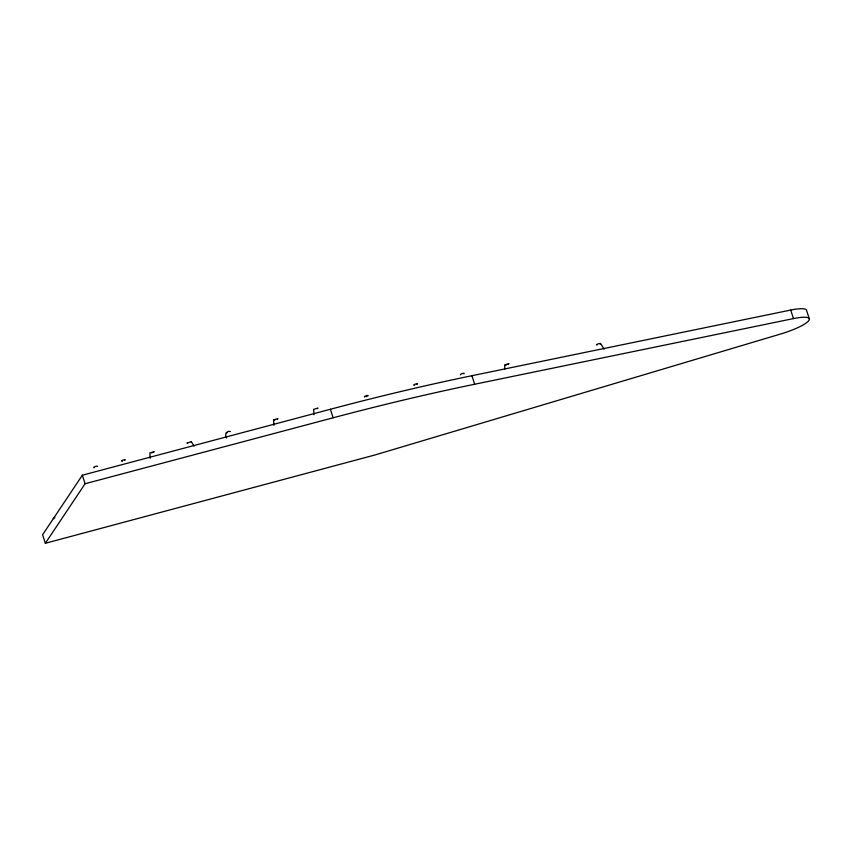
<?xml version="1.0" encoding="UTF-8"?>
<svg xmlns="http://www.w3.org/2000/svg" width="852" height="852" viewBox="0 0 852 852"><rect width="100%" height="100%" fill="white"/><g stroke="black" fill="none" stroke-linecap="round" stroke-linejoin="round"><path stroke-width="1.28" d="M150.186 458.291L149.888 452.881L154.212 451.603L153.69 452.114M191.253 441.773L186.939 443.051L187.696 443.147M226.568 437.981C223.767 433.86 227.793 430.1 230.381 431.613M273.875 425.308L273.577 419.898L277.901 418.62L277.379 419.131M313.951 414.754L313.653 409.343L317.977 408.065L317.455 408.577M504.885 368.969L504.672 364.88L508.995 363.612L508.058 364.326M596.986 345.103C594.323 344.804 601.97 342.302 600.117 344.08M809.4 319.18L806.663 310.66A28.563 5.74 -17.8 0 0 790.731 310.053L471.923 375.711A636.508 127.992 -17.8 0 0 330.406 409.258L82.356 475.203L42.6 534.747L45.337 543.278L375.018 454.957L781.209 333.835A28.563 5.74 -17.8 0 0 808.676 320.778A28.563 5.74 -17.8 0 0 793.468 318.584L474.66 384.241A636.508 127.992 -17.8 0 0 333.143 417.789L85.094 483.734L45.337 543.278M97.522 466.555C97.959 465.192 91.792 467.535 94.135 467.759M368.234 395.829C368.682 394.455 362.515 396.798 364.858 397.021M463.989 373.847C465.639 372.313 459.271 374.06 460.538 374.869M124.605 460.474C127.96 458.238 118.279 461.401 122.432 461.188M416.862 384.476C420.206 382.228 410.526 385.402 414.69 385.179M366.445 396.649L366.999 396.457M54.869 517.441L53.239 518.687M151.635 452.902L152.21 452.742M506.418 364.912L505.406 365.114M274.781 420.047L273.545 420.036M227.005 432.805L226.249 432.709M191.285 441.634L194.086 446.107M600.649 343.569L604.121 349.16M790.731 310.053L793.468 318.584M471.923 375.711L474.66 384.241M330.406 409.258L333.143 417.789M82.356 475.203L85.094 483.734"/></g></svg>
